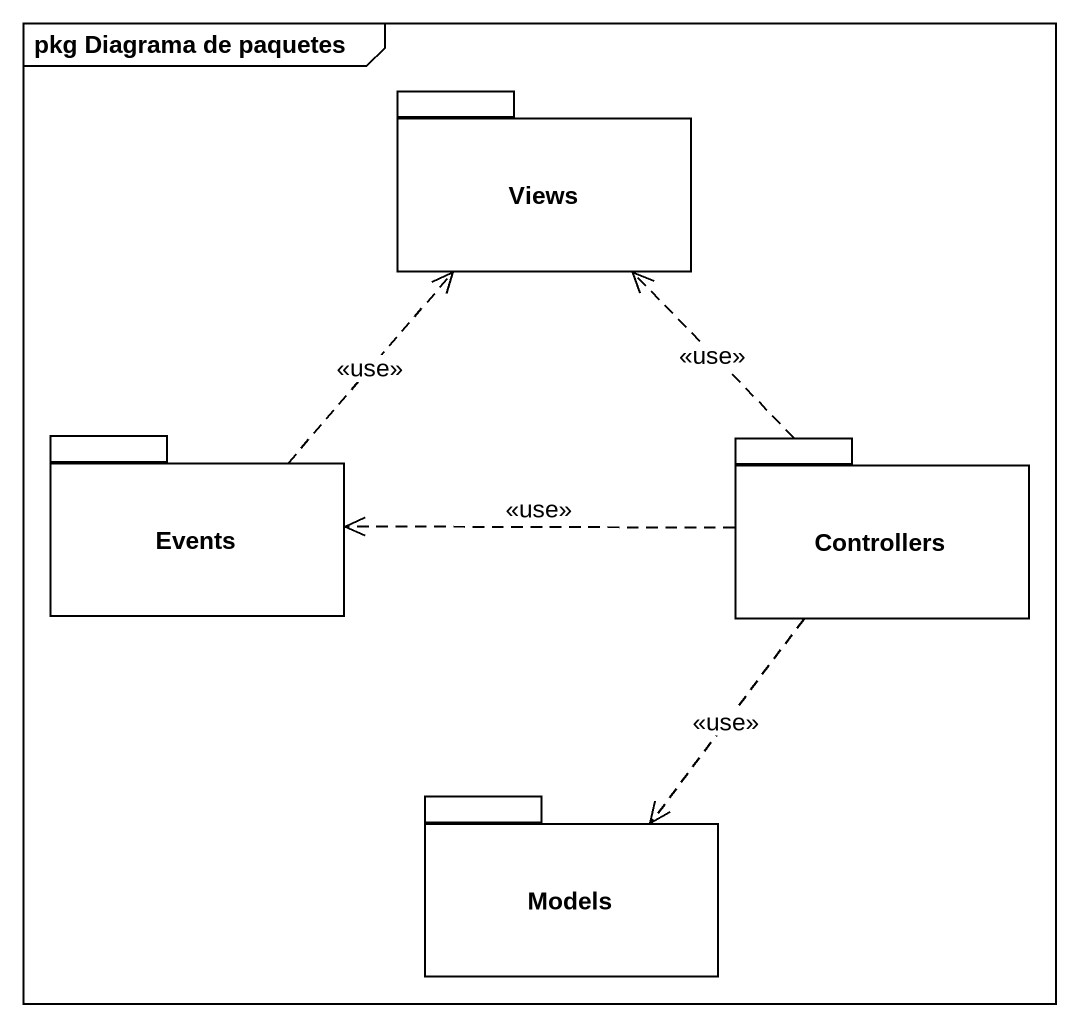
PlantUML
@startuml
mainframe pkg Diagrama de paquetes
package Views {
}
package Events {
}
package Controllers {
}
package Models {
}
Events .up.> Views : <<use>>
Controllers .up.> Views : <<use>>
Controllers .left.> Events : <<use>>
Controllers ..> Models : <<use>>
@enduml
